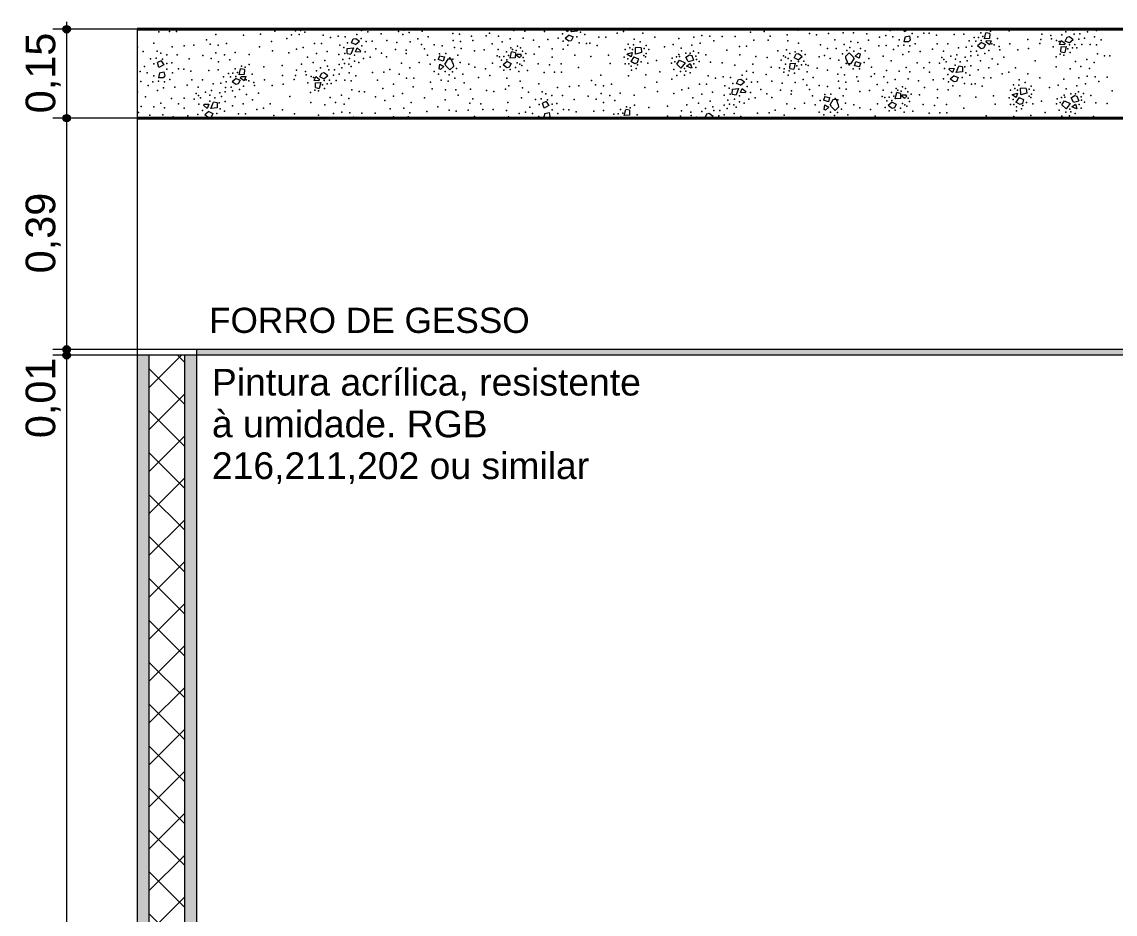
# Model space of a CAD drawing. Header units: metres. Extents: x -1.9 to 95.3, y -2.2 to 2.5.
# Drawn here: x 42.242 to 44.086, y 0.132 to 1.637 of the extents above; entities that cross this region are included whole.
import ezdxf

# ---------------------------------------------------------------- set-up
doc = ezdxf.new("R2010")
doc.units = ezdxf.units.M
doc.header["$MEASUREMENT"] = 0
for name, color, linetype in [('COTAS CORTE', 7, 'Continuous'), ('FORRO.EXEC', 7, 'Continuous'), ('LAJES.EST', 7, 'Continuous'), ('PAREDE CONSTRUIR', 7, 'Continuous')]:
    doc.layers.add(name, color=color, linetype=linetype)
for name, color, linetype, lineweight, true_color in [('COTAS CORTE_Caneta_No__25', 7, 'Continuous', 13, 0x982312), ('LAJES.EST_Caneta_No__97', 7, 'Continuous', 13, 0x6b6b6b), ('NOTAS-EXECUTIVO.ARQ_Caneta_No__12', 7, 'Continuous', 0, 0x030303)]:
    doc.layers.add(name, color=color, linetype=linetype, lineweight=lineweight, true_color=true_color)
for name, color, linetype, lineweight in [('FORRO.EXEC_Caneta_No__241', 7, 'Continuous', 13), ('LAJES.EST_Caneta_No__1', 7, 'Continuous', 40), ('LAJES.EST_Caneta_No__241', 7, 'Continuous', 13), ('NOTAS-EXECUTIVO.ARQ_Caneta_No__1', 7, 'Continuous', 40), ('PAREDE CONSTRUIR_Caneta_No__241', 7, 'Continuous', 13), ('PAREDE CONSTRUIR_Caneta_No__83', 84, 'Continuous', 0)]:
    doc.layers.add(name, color=color, linetype=linetype, lineweight=lineweight)
doc.styles.add('GENERATED_STYLE_1', font='arial.ttf')
doc.dimstyles.new('GENERATED_STYLE__2', dxfattribs={"dimtxt": 0.05, "dimasz": 0.02375, "dimexe": 0.18, "dimexo": 0.267183, "dimgap": 0, "dimtad": 1, "dimzin": 0, "dimdsep": 46, "dimtxsty": 'GENERATED_STYLE_1', "dimblk": 'ARROWHEAD_11', "dimblk1": 'ARROWHEAD_11', "dimblk2": 'ARROWHEAD_11', "dimcen": 0.09, "dimclrd": 256, "dimclre": 256, "dimclrt": 256, "dimadec": 0, "dimazin": 0, "dimtfac": 1, "dimtdec": 4, "dimtmove": 0, "dimatfit": 3, "dimfxl": 0, "dimtolj": 1, "dimtzin": 0, "dimarcsym": 0})

# ---------------------------------------------------------------- blocks, each defined once
blk = doc.blocks.new('*X144', base_point=(89.8487, -2.075))
at = {"layer": 'LAJES.EST_Caneta_No__241', "color": 7, "linetype": 'Continuous', "lineweight": 13}
for p, q in [((43.1623, 1.6207), (43.1571, 1.625)), ((43.1641, 1.625), (43.1623, 1.6207)), ((43.1684, 1.6208), (43.1701, 1.625)), ((43.179, 1.625), (43.1789, 1.6217)), ((43.7308, 1.6209), (43.7296, 1.625)), ((43.7376, 1.625), (43.7308, 1.6209)), ((42.7979, 1.6023), (42.801, 1.6087)), ((42.801, 1.6087), (42.8051, 1.6097)), ((42.8046, 1.5991), (42.8114, 1.6047)), ((42.8051, 1.6097), (42.8114, 1.6047)), ((43.1651, 1.6153), (43.1583, 1.6097)), ((43.1646, 1.6047), (43.1583, 1.6097)), ((43.1687, 1.6057), (43.1646, 1.6047)), ((43.1651, 1.6153), (43.1718, 1.6121)), ((43.1789, 1.6217), (43.1684, 1.6208)), ((43.1718, 1.6121), (43.1687, 1.6057)), ((43.7318, 1.6123), (43.7298, 1.6038)), ((43.7318, 1.6123), (43.7391, 1.6138)), ((43.7405, 1.6069), (43.7378, 1.6036)), ((43.7391, 1.6138), (43.7405, 1.6069)), ((43.8659, 1.6087), (43.8684, 1.619)), ((43.8746, 1.6093), (43.8659, 1.6087)), ((43.8749, 1.6176), (43.8684, 1.619)), ((43.8685, 1.6034), (43.8691, 1.606)), ((43.8691, 1.606), (43.8771, 1.6057)), ((43.8771, 1.6057), (43.8743, 1.5987)), ((43.8749, 1.6176), (43.8746, 1.6093)), ((43.9926, 1.5991), (43.9955, 1.6061)), ((43.9955, 1.6061), (44.0013, 1.6014)), ((44.0022, 1.6052), (44.0053, 1.6116)), ((44.0089, 1.602), (44.0022, 1.6052)), ((44.0053, 1.6116), (44.0094, 1.6126)), ((44.0089, 1.602), (44.0157, 1.6076)), ((44.0094, 1.6126), (44.0157, 1.6076)), ((42.7905, 1.5843), (42.7908, 1.5927)), ((42.7908, 1.5927), (42.8013, 1.5936)), ((42.8013, 1.5936), (42.797, 1.5829)), ((42.8046, 1.5991), (42.7979, 1.6023)), ((42.8045, 1.5867), (42.8074, 1.5937)), ((42.8125, 1.5863), (42.8045, 1.5867)), ((42.8074, 1.5937), (42.8131, 1.5889)), ((42.8131, 1.5889), (42.8125, 1.5863)), ((43.0656, 1.5764), (43.0681, 1.5867)), ((43.0746, 1.5853), (43.0681, 1.5867)), ((43.2773, 1.583), (43.277, 1.5944)), ((43.2865, 1.5939), (43.277, 1.5944)), ((43.2865, 1.5939), (43.2875, 1.5856)), ((43.7378, 1.6036), (43.7298, 1.6038)), ((43.8608, 1.6028), (43.854, 1.5972)), ((43.8604, 1.5922), (43.854, 1.5972)), ((43.8644, 1.5932), (43.8604, 1.5922)), ((43.8608, 1.6028), (43.8675, 1.5996)), ((43.8675, 1.5996), (43.8644, 1.5932)), ((43.8743, 1.5987), (43.8685, 1.6034)), ((44.0006, 1.5987), (43.9926, 1.5991)), ((43.9948, 1.5872), (43.9951, 1.5955)), ((43.9948, 1.5872), (44.0013, 1.5858)), ((43.9951, 1.5955), (44.0038, 1.5961)), ((44.0013, 1.6014), (44.0006, 1.5987)), ((44.0038, 1.5961), (44.0013, 1.5858)), ((42.4766, 1.572), (42.4705, 1.5692)), ((42.4732, 1.5603), (42.4705, 1.5692)), ((42.4766, 1.572), (42.4813, 1.5652)), ((42.7905, 1.5843), (42.797, 1.5829)), ((42.9466, 1.5802), (42.9443, 1.5739)), ((42.9527, 1.571), (42.9443, 1.5739)), ((42.9466, 1.5802), (42.9548, 1.5787)), ((42.9548, 1.5787), (42.9527, 1.571)), ((42.9603, 1.5745), (42.9557, 1.5665)), ((42.9663, 1.5748), (42.9603, 1.5745)), ((42.9693, 1.5665), (42.9663, 1.5748)), ((43.0605, 1.5705), (43.0537, 1.5649)), ((43.0605, 1.5705), (43.0672, 1.5673)), ((43.0743, 1.5769), (43.0656, 1.5764)), ((43.0746, 1.5853), (43.0743, 1.5769)), ((43.0765, 1.5806), (43.0772, 1.5832)), ((43.0806, 1.5772), (43.0765, 1.5806)), ((43.0772, 1.5832), (43.0835, 1.5829)), ((43.0806, 1.5772), (43.0833, 1.5783)), ((43.0845, 1.5814), (43.0833, 1.5783)), ((43.0845, 1.5814), (43.0835, 1.5829)), ((43.2633, 1.5824), (43.2634, 1.5837)), ((43.2698, 1.5786), (43.2633, 1.5824)), ((43.2634, 1.5837), (43.2715, 1.586)), ((43.2744, 1.5783), (43.2691, 1.5705)), ((43.2761, 1.5665), (43.2691, 1.5705)), ((43.2715, 1.586), (43.2698, 1.5786)), ((43.2744, 1.5783), (43.282, 1.5749)), ((43.28, 1.5682), (43.2761, 1.5665)), ((43.2875, 1.5856), (43.2773, 1.583)), ((43.282, 1.5749), (43.28, 1.5682)), ((43.3468, 1.5659), (43.3512, 1.573)), ((43.3512, 1.573), (43.3608, 1.5686)), ((43.3608, 1.5686), (43.3538, 1.5595)), ((43.3622, 1.5778), (43.368, 1.5818)), ((43.366, 1.5704), (43.3622, 1.5778)), ((43.366, 1.5704), (43.3751, 1.5731)), ((43.368, 1.5818), (43.3721, 1.5806)), ((43.3721, 1.5806), (43.3751, 1.5731)), ((43.5378, 1.5673), (43.5465, 1.5678)), ((43.5465, 1.5678), (43.544, 1.5575)), ((43.5449, 1.5769), (43.548, 1.5833)), ((43.5516, 1.5737), (43.5449, 1.5769)), ((43.548, 1.5833), (43.5521, 1.5843)), ((43.5516, 1.5737), (43.5584, 1.5793)), ((43.5521, 1.5843), (43.5584, 1.5793)), ((43.6317, 1.5796), (43.6376, 1.5852)), ((43.6322, 1.5755), (43.6317, 1.5796)), ((43.6322, 1.5755), (43.6352, 1.5671)), ((43.6376, 1.5852), (43.6436, 1.5789)), ((43.6412, 1.5674), (43.6458, 1.5754)), ((43.6436, 1.5789), (43.6458, 1.5754)), ((43.6467, 1.5632), (43.6488, 1.5709)), ((43.6479, 1.5798), (43.6534, 1.5849)), ((43.6545, 1.576), (43.6479, 1.5798)), ((43.6488, 1.5709), (43.6572, 1.568)), ((43.6534, 1.5849), (43.6559, 1.5838)), ((43.6559, 1.5838), (43.6545, 1.576)), ((43.6549, 1.5618), (43.6572, 1.568)), ((42.4742, 1.5517), (42.4722, 1.5432)), ((42.4813, 1.5652), (42.4732, 1.5603)), ((42.4742, 1.5517), (42.4815, 1.5532)), ((42.4815, 1.5532), (42.4829, 1.5463)), ((42.6083, 1.5481), (42.6109, 1.5584)), ((42.6173, 1.557), (42.6109, 1.5584)), ((42.6173, 1.557), (42.617, 1.5487)), ((42.7446, 1.5446), (42.7477, 1.551)), ((42.7477, 1.551), (42.7518, 1.552)), ((42.7518, 1.552), (42.7581, 1.547)), ((42.9456, 1.5581), (42.947, 1.5659)), ((42.9481, 1.5571), (42.9456, 1.5581)), ((42.947, 1.5659), (42.9536, 1.5622)), ((42.9536, 1.5622), (42.9481, 1.5571)), ((42.9579, 1.563), (42.9557, 1.5665)), ((42.964, 1.5567), (42.9579, 1.563)), ((42.9698, 1.5623), (42.964, 1.5567)), ((42.9693, 1.5665), (42.9698, 1.5623)), ((43.0601, 1.5599), (43.0537, 1.5649)), ((43.0642, 1.5609), (43.0601, 1.5599)), ((43.0672, 1.5673), (43.0642, 1.5609)), ((43.3468, 1.5659), (43.3538, 1.5595)), ((43.3634, 1.5626), (43.3694, 1.5672)), ((43.3711, 1.5593), (43.3634, 1.5626)), ((43.3694, 1.5672), (43.372, 1.5602)), ((43.372, 1.5602), (43.3711, 1.5593)), ((43.5375, 1.5589), (43.5378, 1.5673)), ((43.5375, 1.5589), (43.544, 1.5575)), ((43.6352, 1.5671), (43.6412, 1.5674)), ((43.6549, 1.5618), (43.6467, 1.5632)), ((43.8064, 1.5569), (43.807, 1.5595)), ((43.8121, 1.5521), (43.8064, 1.5569)), ((43.807, 1.5595), (43.815, 1.5591)), ((43.815, 1.5591), (43.8121, 1.5521)), ((43.8182, 1.5522), (43.8225, 1.5629)), ((43.8287, 1.5531), (43.8182, 1.5522)), ((43.829, 1.5614), (43.8225, 1.5629)), ((43.829, 1.5614), (43.8287, 1.5531)), ((42.4802, 1.543), (42.4722, 1.5432)), ((42.4829, 1.5463), (42.4802, 1.543)), ((42.6033, 1.5422), (42.5964, 1.5366)), ((42.6028, 1.5316), (42.5964, 1.5366)), ((42.6069, 1.5327), (42.6028, 1.5316)), ((42.6033, 1.5422), (42.6099, 1.539)), ((42.6099, 1.539), (42.6069, 1.5327)), ((42.617, 1.5487), (42.6083, 1.5481)), ((42.6109, 1.5428), (42.6116, 1.5455)), ((42.6167, 1.5381), (42.6109, 1.5428)), ((42.6116, 1.5455), (42.6195, 1.5451)), ((42.6195, 1.5451), (42.6167, 1.5381)), ((42.735, 1.5385), (42.7379, 1.5455)), ((42.743, 1.5382), (42.735, 1.5385)), ((42.7372, 1.5266), (42.7375, 1.5349)), ((42.7375, 1.5349), (42.7462, 1.5355)), ((42.7379, 1.5455), (42.7437, 1.5408)), ((42.7437, 1.5408), (42.743, 1.5382)), ((42.7462, 1.5355), (42.7437, 1.5252)), ((42.7513, 1.5414), (42.7446, 1.5446)), ((42.7513, 1.5414), (42.7581, 1.547)), ((43.4477, 1.5337), (43.4508, 1.5401)), ((43.4544, 1.5305), (43.4477, 1.5337)), ((43.4508, 1.5401), (43.4549, 1.5411)), ((43.4544, 1.5305), (43.4612, 1.5361)), ((43.4549, 1.5411), (43.4612, 1.5361)), ((43.8149, 1.5467), (43.8081, 1.5411)), ((43.8145, 1.5361), (43.8081, 1.5411)), ((43.8185, 1.5371), (43.8145, 1.5361)), ((43.8149, 1.5467), (43.8216, 1.5435)), ((43.8216, 1.5435), (43.8185, 1.5371)), ((42.7372, 1.5266), (42.7437, 1.5252)), ((43.4403, 1.5157), (43.4406, 1.5241)), ((43.4403, 1.5157), (43.4468, 1.5143)), ((43.4406, 1.5241), (43.4511, 1.525)), ((43.4511, 1.525), (43.4468, 1.5143)), ((43.4543, 1.5181), (43.4572, 1.5251)), ((43.4623, 1.5177), (43.4543, 1.5181)), ((43.4572, 1.5251), (43.463, 1.5203)), ((43.463, 1.5203), (43.4623, 1.5177)), ((43.7154, 1.5078), (43.718, 1.5181)), ((43.7244, 1.5167), (43.718, 1.5181)), ((43.7244, 1.5167), (43.7241, 1.5083)), ((43.7263, 1.512), (43.727, 1.5146)), ((43.727, 1.5146), (43.7333, 1.5143)), ((43.7343, 1.5128), (43.7331, 1.5097)), ((43.7343, 1.5128), (43.7333, 1.5143)), ((43.9131, 1.5138), (43.9132, 1.5151)), ((43.9196, 1.51), (43.9131, 1.5138)), ((43.9132, 1.5151), (43.9213, 1.5174)), ((43.9213, 1.5174), (43.9196, 1.51)), ((43.9271, 1.5144), (43.9268, 1.5258)), ((43.9363, 1.5253), (43.9268, 1.5258)), ((43.9373, 1.517), (43.9271, 1.5144)), ((43.9363, 1.5253), (43.9373, 1.517)), ((44.012, 1.5092), (44.0178, 1.5132)), ((44.0178, 1.5132), (44.0219, 1.512)), ((42.5488, 1.4963), (42.5494, 1.4989)), ((42.5546, 1.4915), (42.5488, 1.4963)), ((42.5494, 1.4989), (42.5574, 1.4985)), ((42.5574, 1.4985), (42.5546, 1.4915)), ((42.5607, 1.4916), (42.5649, 1.5023)), ((42.5714, 1.5009), (42.5649, 1.5023)), ((42.5714, 1.5009), (42.5711, 1.4925)), ((43.1264, 1.5034), (43.1203, 1.5006)), ((43.123, 1.4917), (43.1203, 1.5006)), ((43.1311, 1.4966), (43.123, 1.4917)), ((43.1264, 1.5034), (43.1311, 1.4966)), ((43.5964, 1.5116), (43.5941, 1.5053)), ((43.6026, 1.5024), (43.5941, 1.5053)), ((43.5954, 1.4895), (43.5968, 1.4973)), ((43.5964, 1.5116), (43.6046, 1.5101)), ((43.5968, 1.4973), (43.6034, 1.4936)), ((43.6046, 1.5101), (43.6026, 1.5024)), ((43.6101, 1.5059), (43.6055, 1.4979)), ((43.6077, 1.4944), (43.6055, 1.4979)), ((43.6138, 1.4881), (43.6077, 1.4944)), ((43.6161, 1.5063), (43.6101, 1.5059)), ((43.6191, 1.4979), (43.6161, 1.5063)), ((43.6191, 1.4979), (43.6196, 1.4937)), ((43.7104, 1.5019), (43.7036, 1.4963)), ((43.7099, 1.4913), (43.7036, 1.4963)), ((43.7104, 1.5019), (43.717, 1.4987)), ((43.717, 1.4987), (43.714, 1.4923)), ((43.7241, 1.5083), (43.7154, 1.5078)), ((43.7304, 1.5087), (43.7263, 1.512)), ((43.7304, 1.5087), (43.7331, 1.5097)), ((43.9242, 1.5098), (43.9189, 1.5019)), ((43.9259, 1.4979), (43.9189, 1.5019)), ((43.9242, 1.5098), (43.9319, 1.5063)), ((43.9298, 1.4996), (43.9259, 1.4979)), ((43.9319, 1.5063), (43.9298, 1.4996)), ((43.9966, 1.4973), (44.0011, 1.5044)), ((43.9966, 1.4973), (44.0037, 1.4909)), ((44.0011, 1.5044), (44.0106, 1.5)), ((44.0106, 1.5), (44.0037, 1.4909)), ((44.0158, 1.5018), (44.012, 1.5092)), ((44.0133, 1.494), (44.0192, 1.4986)), ((44.0158, 1.5018), (44.0249, 1.5045)), ((44.0192, 1.4986), (44.0219, 1.4916)), ((44.0219, 1.512), (44.0249, 1.5045)), ((42.5574, 1.4861), (42.5505, 1.4805)), ((42.5569, 1.4755), (42.5505, 1.4805)), ((42.561, 1.4765), (42.5569, 1.4755)), ((42.5574, 1.4861), (42.564, 1.4829)), ((42.5711, 1.4925), (42.5607, 1.4916)), ((42.564, 1.4829), (42.561, 1.4765)), ((43.1241, 1.4831), (43.1221, 1.475)), ((43.1241, 1.4831), (43.1313, 1.4846)), ((43.1327, 1.4777), (43.1305, 1.475)), ((43.1313, 1.4846), (43.1327, 1.4777)), ((43.2581, 1.4795), (43.2607, 1.4898)), ((43.2668, 1.4801), (43.2581, 1.4795)), ((43.2672, 1.4884), (43.2607, 1.4898)), ((43.2609, 1.475), (43.2614, 1.4769)), ((43.2614, 1.4769), (43.2693, 1.4765)), ((43.2672, 1.4884), (43.2668, 1.4801)), ((43.2693, 1.4765), (43.2687, 1.475)), ((43.3869, 1.475), (43.3877, 1.477)), ((43.3877, 1.477), (43.3901, 1.475)), ((43.3944, 1.476), (43.3975, 1.4824)), ((43.3965, 1.475), (43.3944, 1.476)), ((43.3975, 1.4824), (43.4016, 1.4834)), ((43.4016, 1.4834), (43.4079, 1.4784)), ((43.4038, 1.475), (43.4079, 1.4784)), ((43.5979, 1.4885), (43.5954, 1.4895)), ((43.6034, 1.4936), (43.5979, 1.4885)), ((43.6196, 1.4937), (43.6138, 1.4881)), ((43.714, 1.4923), (43.7099, 1.4913)), ((44.0209, 1.4907), (44.0133, 1.494)), ((44.0219, 1.4916), (44.0209, 1.4907))]:
    blk.add_line(p, q, dxfattribs=at)
for p in [(42.4453, 1.624), (42.6205, 1.6246), (42.8148, 1.6232), (42.8866, 1.6234), (42.9511, 1.6245), (43.0508, 1.624), (43.0721, 1.6232), (43.5517, 1.6234), (43.87, 1.6233), (43.9387, 1.6245), (44.0151, 1.6233), (42.473, 1.6207), (42.4908, 1.6211), (42.5027, 1.6211), (42.5532, 1.6071), (42.5691, 1.616), (42.6156, 1.6149), (42.6445, 1.6168), (42.6685, 1.622), (42.6886, 1.6092), (42.6969, 1.6156), (42.7035, 1.6226), (42.7098, 1.6162), (42.712, 1.6228), (42.7195, 1.6199), (42.75, 1.6152), (42.7623, 1.6112), (42.7754, 1.6132), (42.7875, 1.6125), (42.807, 1.6162), (42.8145, 1.6093), (42.8257, 1.6207), (42.8329, 1.6047), (42.8478, 1.6172), (42.8574, 1.6061), (42.8774, 1.6214), (42.8845, 1.6161), (42.8954, 1.6193), (42.91, 1.6089), (42.917, 1.6217), (42.9272, 1.6121), (42.9687, 1.6181), (42.9697, 1.6061), (42.9801, 1.6165), (43.0006, 1.6135), (43.0027, 1.6062), (43.025, 1.6139), (43.0307, 1.6187), (43.0462, 1.6136), (43.0654, 1.6091), (43.0876, 1.61), (43.0903, 1.6217), (43.1049, 1.6067), (43.1234, 1.621), (43.1294, 1.608), (43.1468, 1.6102), (43.1542, 1.6171), (43.1552, 1.6051), (43.1784, 1.6124), (43.1844, 1.6202), (43.1914, 1.616), (43.215, 1.6116), (43.2268, 1.6116), (43.2459, 1.6187), (43.257, 1.6211), (43.2747, 1.6086), (43.2893, 1.6183), (43.3096, 1.6115), (43.3502, 1.6094), (43.3754, 1.6119), (43.3892, 1.6146), (43.4027, 1.6131), (43.4092, 1.6057), (43.4232, 1.6129), (43.4455, 1.6129), (43.4711, 1.6202), (43.4768, 1.6066), (43.4943, 1.621), (43.5012, 1.6066), (43.5042, 1.6133), (43.5329, 1.6157), (43.5342, 1.6055), (43.5704, 1.6176), (43.5825, 1.6158), (43.6028, 1.618), (43.6132, 1.6073), (43.6274, 1.6188), (43.6448, 1.6189), (43.6672, 1.6171), (43.6704, 1.6064), (43.6886, 1.6119), (43.6993, 1.6143), (43.7066, 1.6228), (43.711, 1.612), (43.7221, 1.6072), (43.7441, 1.6181), (43.7535, 1.612), (43.7636, 1.6187), (43.7726, 1.6184), (43.7847, 1.6151), (43.8147, 1.6162), (43.8308, 1.617), (43.8399, 1.6055), (43.8482, 1.611), (43.8515, 1.6051), (43.8555, 1.6113), (43.8595, 1.619), (43.8603, 1.6058), (43.8632, 1.6129), (43.876, 1.6217), (43.8879, 1.6096), (43.9075, 1.6222), (43.9389, 1.6075), (43.961, 1.6079), (43.9626, 1.6168), (43.9779, 1.6143), (43.9789, 1.6088), (43.9876, 1.6061), (43.9965, 1.6154), (44.003, 1.6207), (44.0173, 1.617), (44.0253, 1.6081), (44.0269, 1.6172), (44.0347, 1.61), (44.0394, 1.6208), (44.0516, 1.6122), (44.0548, 1.623), (44.0627, 1.6073), (42.4369, 1.595), (42.4467, 1.5873), (42.4643, 1.6016), (42.4699, 1.5881), (42.4956, 1.5954), (42.5157, 1.5973), (42.5318, 1.5983), (42.5597, 1.5997), (42.5731, 1.5982), (42.5869, 1.6009), (42.6428, 1.5952), (42.663, 1.6046), (42.6647, 1.5887), (42.7053, 1.5917), (42.7164, 1.5941), (42.7355, 1.6012), (42.7473, 1.6012), (42.7572, 1.5877), (42.7783, 1.5983), (42.7853, 1.5941), (42.7913, 1.6019), (42.8155, 1.5973), (42.8213, 1.5868), (42.8229, 1.6042), (42.839, 1.5918), (42.872, 1.5911), (42.8747, 1.6028), (42.8903, 1.5896), (42.8969, 1.6037), (42.9161, 1.5992), (42.921, 1.5918), (42.9373, 1.5989), (42.9511, 1.597), (42.9716, 1.5941), (42.982, 1.6044), (42.983, 1.5924), (43.0055, 1.5888), (43.0218, 1.5905), (43.0351, 1.6007), (43.0453, 1.5911), (43.0523, 1.6039), (43.0592, 1.5867), (43.0669, 1.5935), (43.0697, 1.591), (43.0757, 1.5894), (43.0778, 1.5967), (43.0829, 1.5938), (43.0865, 1.588), (43.1146, 1.5956), (43.1366, 1.5921), (43.1549, 1.5912), (43.1627, 1.5981), (43.1822, 1.6019), (43.1943, 1.6011), (43.2001, 1.6016), (43.2123, 1.5976), (43.2598, 1.5911), (43.265, 1.6001), (43.2675, 1.5936), (43.272, 1.5909), (43.274, 1.599), (43.2848, 1.6036), (43.2916, 1.5924), (43.295, 1.5979), (43.2994, 1.5907), (43.3259, 1.5953), (43.3404, 1.5991), (43.3541, 1.5931), (43.3721, 1.5984), (43.3749, 1.5878), (43.3862, 1.6014), (43.4313, 1.5897), (43.4526, 1.5962), (43.4645, 1.5963), (43.517, 1.5888), (43.5317, 1.5905), (43.5467, 1.587), (43.5521, 1.6016), (43.5569, 1.5884), (43.5895, 1.5986), (43.6013, 1.5925), (43.6158, 1.5928), (43.6291, 1.5993), (43.6334, 1.589), (43.6387, 1.594), (43.6402, 1.6045), (43.6454, 1.5883), (43.6523, 1.6026), (43.6566, 1.5927), (43.6643, 1.5885), (43.6879, 1.5973), (43.7, 1.5974), (43.7126, 1.5907), (43.7202, 1.5972), (43.73, 1.5982), (43.7382, 1.5869), (43.7402, 1.5972), (43.749, 1.6007), (43.7575, 1.5877), (43.7784, 1.5915), (43.7863, 1.6002), (43.7969, 1.588), (43.8043, 1.6006), (43.822, 1.5938), (43.8351, 1.5947), (43.8428, 1.5875), (43.8444, 1.5967), (43.8525, 1.5878), (43.8732, 1.5893), (43.878, 1.6006), (43.8821, 1.5987), (43.8909, 1.596), (43.8918, 1.5905), (43.9088, 1.6002), (43.9219, 1.5906), (43.9403, 1.5928), (43.959, 1.601), (43.9818, 1.5952), (43.9917, 1.6042), (44.0065, 1.5919), (44.0094, 1.599), (44.0143, 1.5935), (44.0182, 1.5996), (44.0215, 1.5938), (44.0299, 1.5993), (44.0441, 1.5996), (44.0548, 1.5985), (42.4588, 1.5752), (42.4682, 1.5764), (42.4761, 1.5849), (42.4791, 1.5744), (42.4862, 1.5818), (42.4947, 1.5682), (42.5039, 1.5821), (42.5239, 1.575), (42.5472, 1.5805), (42.5611, 1.5755), (42.5692, 1.5852), (42.5736, 1.5699), (42.5838, 1.5821), (42.5927, 1.5735), (42.6016, 1.5859), (42.6252, 1.5823), (42.692, 1.5851), (42.7238, 1.5778), (42.7335, 1.5689), (42.7391, 1.5842), (42.7531, 1.5725), (42.7768, 1.5823), (42.7831, 1.5738), (42.787, 1.584), (42.7945, 1.5758), (42.8028, 1.5711), (42.803, 1.5813), (42.8104, 1.5689), (42.8184, 1.5756), (42.8293, 1.5779), (42.8487, 1.5845), (42.8572, 1.5788), (42.8826, 1.5678), (42.8902, 1.5843), (42.9122, 1.5692), (42.9261, 1.5811), (42.9387, 1.5733), (42.9467, 1.5836), (42.957, 1.584), (42.9639, 1.5769), (42.9689, 1.5744), (42.9776, 1.5811), (42.9815, 1.569), (43.0356, 1.5679), (43.0435, 1.5801), (43.0479, 1.5786), (43.0512, 1.5728), (43.0552, 1.5789), (43.06, 1.5735), (43.0629, 1.5806), (43.0777, 1.5683), (43.0876, 1.5773), (43.0894, 1.5715), (43.0923, 1.584), (43.1064, 1.5831), (43.1368, 1.5778), (43.1746, 1.5814), (43.2015, 1.5789), (43.2313, 1.5812), (43.2578, 1.5779), (43.2643, 1.5752), (43.2866, 1.5699), (43.2912, 1.5805), (43.2942, 1.5786), (43.2953, 1.5844), (43.2979, 1.5681), (43.3124, 1.5721), (43.3377, 1.5681), (43.3388, 1.5765), (43.3437, 1.5702), (43.346, 1.5788), (43.3504, 1.5826), (43.3516, 1.5792), (43.3618, 1.5846), (43.3695, 1.5846), (43.3791, 1.5794), (43.3799, 1.5739), (43.3832, 1.5851), (43.3847, 1.5704), (43.3957, 1.5817), (43.4037, 1.5698), (43.4232, 1.5682), (43.4532, 1.5821), (43.4802, 1.579), (43.4994, 1.5773), (43.5227, 1.5727), (43.527, 1.5804), (43.5303, 1.5779), (43.5344, 1.5759), (43.5376, 1.5839), (43.5399, 1.572), (43.5521, 1.5707), (43.5609, 1.5714), (43.5635, 1.5825), (43.5872, 1.5786), (43.5957, 1.5808), (43.6057, 1.5756), (43.6201, 1.573), (43.6264, 1.5833), (43.6628, 1.5687), (43.671, 1.5757), (43.6947, 1.5798), (43.7083, 1.5718), (43.728, 1.5823), (43.7521, 1.5686), (43.7731, 1.5692), (43.7902, 1.5678), (43.7937, 1.5773), (43.7975, 1.5738), (43.8011, 1.5702), (43.809, 1.5795), (43.8167, 1.5747), (43.8194, 1.5821), (43.8251, 1.57), (43.8334, 1.5782), (43.8364, 1.572), (43.8426, 1.58), (43.8547, 1.5815), (43.8591, 1.5717), (43.8667, 1.5841), (43.8787, 1.5753), (43.8983, 1.5779), (43.9515, 1.572), (43.9866, 1.5787), (43.9937, 1.5831), (43.9998, 1.5815), (44.0102, 1.5858), (44.0194, 1.5707), (44.0385, 1.5743), (44.051, 1.5687), (44.0564, 1.5836), (44.0684, 1.5803), (44.0774, 1.58), (42.4417, 1.5537), (42.449, 1.5622), (42.4534, 1.5514), (42.4647, 1.5669), (42.4865, 1.5575), (42.4866, 1.5673), (42.4959, 1.5514), (42.506, 1.5581), (42.5151, 1.5578), (42.5271, 1.5545), (42.5571, 1.5556), (42.5732, 1.5564), (42.5906, 1.5504), (42.5979, 1.5507), (42.6019, 1.5584), (42.6056, 1.5523), (42.6124, 1.5627), (42.6184, 1.5611), (42.6256, 1.5655), (42.6499, 1.5616), (42.6811, 1.564), (42.705, 1.5562), (42.7138, 1.5663), (42.7204, 1.5537), (42.739, 1.5549), (42.7454, 1.5601), (42.7575, 1.5627), (42.7597, 1.5564), (42.7694, 1.5567), (42.7769, 1.5658), (42.7771, 1.5495), (42.7819, 1.5602), (42.7861, 1.5675), (42.7934, 1.5659), (42.794, 1.5516), (42.7972, 1.5624), (42.8333, 1.552), (42.8527, 1.5527), (42.8628, 1.5573), (42.8962, 1.5599), (42.9305, 1.5662), (42.9372, 1.5535), (42.9561, 1.5537), (42.9681, 1.553), (42.9751, 1.5587), (42.9958, 1.5663), (43.0058, 1.5612), (43.0239, 1.5585), (43.0487, 1.5617), (43.0552, 1.5558), (43.0655, 1.5572), (43.0746, 1.5603), (43.0805, 1.5537), (43.0818, 1.5663), (43.0852, 1.5638), (43.0951, 1.5554), (43.1127, 1.5669), (43.1228, 1.5521), (43.132, 1.5652), (43.1406, 1.5525), (43.1519, 1.5667), (43.1525, 1.5525), (43.1812, 1.5606), (43.2343, 1.5673), (43.2599, 1.5665), (43.2658, 1.5668), (43.2699, 1.563), (43.2703, 1.556), (43.2785, 1.5591), (43.2807, 1.565), (43.3183, 1.5534), (43.342, 1.5573), (43.3533, 1.554), (43.3599, 1.5591), (43.3618, 1.5542), (43.3693, 1.5513), (43.3758, 1.5665), (43.3791, 1.5603), (43.4449, 1.5644), (43.4646, 1.5546), (43.4753, 1.5664), (43.4755, 1.5521), (43.5058, 1.5611), (43.5199, 1.5602), (43.5272, 1.5528), (43.5278, 1.5585), (43.5301, 1.5663), (43.5365, 1.5548), (43.5452, 1.5507), (43.5492, 1.5636), (43.5529, 1.5575), (43.557, 1.5653), (43.5642, 1.5656), (43.5668, 1.5532), (43.5686, 1.5641), (43.5838, 1.5596), (43.6009, 1.5559), (43.6186, 1.5495), (43.6239, 1.5608), (43.6326, 1.5675), (43.6376, 1.565), (43.6445, 1.558), (43.6548, 1.5583), (43.6754, 1.5609), (43.6805, 1.5501), (43.7007, 1.5554), (43.7219, 1.5546), (43.7337, 1.5608), (43.7401, 1.5531), (43.7635, 1.5597), (43.7732, 1.5524), (43.7982, 1.559), (43.8165, 1.5645), (43.8325, 1.5618), (43.8342, 1.5516), (43.8427, 1.5634), (43.855, 1.5565), (43.873, 1.56), (43.8883, 1.5664), (43.8957, 1.5501), (43.9069, 1.5525), (43.9182, 1.5598), (43.9391, 1.5497), (43.9869, 1.5619), (44.0106, 1.5583), (44.0284, 1.5621), (44.043, 1.559), (42.4424, 1.5368), (42.4627, 1.5366), (42.4645, 1.5466), (42.4724, 1.5376), (42.4826, 1.5366), (42.4914, 1.5401), (42.5287, 1.5396), (42.5467, 1.54), (42.5644, 1.5332), (42.5775, 1.5342), (42.5823, 1.5449), (42.5868, 1.5361), (42.5939, 1.5446), (42.6027, 1.5452), (42.6204, 1.54), (42.6245, 1.5381), (42.6303, 1.549), (42.6333, 1.5354), (42.6512, 1.5396), (42.6813, 1.5469), (42.6827, 1.5322), (42.7014, 1.5404), (42.7035, 1.5473), (42.7213, 1.5482), (42.7243, 1.5346), (42.73, 1.5455), (42.7341, 1.5436), (42.7489, 1.5313), (42.7519, 1.5384), (42.7567, 1.5329), (42.7606, 1.5391), (42.7639, 1.5333), (42.7678, 1.5475), (42.7723, 1.5387), (42.7866, 1.539), (42.7972, 1.5379), (42.8051, 1.5467), (42.8419, 1.539), (42.8688, 1.5325), (42.8782, 1.549), (42.8909, 1.5423), (42.903, 1.5423), (42.9311, 1.5356), (42.9449, 1.5492), (42.9492, 1.5394), (42.9613, 1.5375), (42.9628, 1.5479), (42.9724, 1.5427), (42.9857, 1.5491), (42.9883, 1.5347), (43.0121, 1.5434), (43.0315, 1.5473), (43.06, 1.5426), (43.0827, 1.5376), (43.1141, 1.5331), (43.203, 1.5385), (43.2095, 1.5311), (43.2189, 1.5474), (43.2367, 1.5323), (43.2655, 1.5463), (43.2943, 1.5482), (43.3129, 1.536), (43.3384, 1.5406), (43.3467, 1.547), (43.3596, 1.5476), (43.3853, 1.5326), (43.3971, 1.5326), (43.3999, 1.5466), (43.4121, 1.5426), (43.4252, 1.5446), (43.4373, 1.5439), (43.4411, 1.5333), (43.4568, 1.5476), (43.4643, 1.5407), (43.4727, 1.5356), (43.4827, 1.5362), (43.4976, 1.5486), (43.5073, 1.5375), (43.5245, 1.5342), (43.5344, 1.5475), (43.5467, 1.5351), (43.5598, 1.5403), (43.577, 1.5435), (43.6195, 1.5375), (43.6299, 1.5479), (43.6319, 1.5358), (43.6504, 1.5449), (43.6525, 1.5376), (43.6748, 1.5453), (43.6849, 1.5321), (43.696, 1.545), (43.7021, 1.5353), (43.7152, 1.5405), (43.7374, 1.5414), (43.7547, 1.5381), (43.7792, 1.5395), (43.7966, 1.5416), (43.804, 1.5485), (43.805, 1.5365), (43.8282, 1.5438), (43.832, 1.5333), (43.8412, 1.5474), (43.8441, 1.5325), (43.8499, 1.533), (43.8648, 1.543), (43.8766, 1.543), (43.9148, 1.5315), (43.9245, 1.54), (43.9346, 1.535), (43.9594, 1.5429), (44, 1.5408), (44.0252, 1.5433), (44.0361, 1.5328), (44.039, 1.546), (44.0525, 1.5446), (44.059, 1.5371), (44.073, 1.5443), (42.4371, 1.5192), (42.4551, 1.5301), (42.4705, 1.5217), (42.4806, 1.5264), (42.5, 1.5271), (42.5208, 1.5309), (42.5361, 1.5167), (42.5393, 1.5275), (42.5399, 1.5132), (42.5514, 1.5189), (42.5592, 1.5141), (42.5618, 1.5215), (42.5759, 1.5177), (42.5851, 1.5194), (42.5852, 1.527), (42.5949, 1.5272), (42.5971, 1.521), (42.6091, 1.5235), (42.6156, 1.5288), (42.6211, 1.5147), (42.6342, 1.5299), (42.6408, 1.5173), (42.6643, 1.53), (42.729, 1.5181), (42.7362, 1.5225), (42.7422, 1.5209), (42.7526, 1.5252), (42.7809, 1.5137), (42.7988, 1.523), (42.8108, 1.5198), (42.8199, 1.5194), (42.8511, 1.525), (42.8843, 1.5169), (42.9022, 1.5278), (42.9343, 1.5248), (42.9567, 1.5231), (42.9741, 1.5231), (42.9778, 1.5138), (42.9987, 1.5239), (43.026, 1.5216), (43.0381, 1.5198), (43.058, 1.524), (43.0636, 1.5296), (43.0867, 1.5264), (43.0965, 1.5187), (43.1197, 1.5195), (43.1259, 1.5163), (43.136, 1.5132), (43.1454, 1.5268), (43.1537, 1.5135), (43.1655, 1.5287), (43.1816, 1.5297), (43.219, 1.5166), (43.2229, 1.5296), (43.2336, 1.5135), (43.2514, 1.5173), (43.275, 1.5137), (43.2926, 1.5266), (43.3145, 1.5201), (43.3418, 1.5165), (43.3551, 1.5231), (43.3663, 1.5255), (43.3889, 1.5156), (43.407, 1.5191), (43.4267, 1.5137), (43.4281, 1.5298), (43.4351, 1.5256), (43.4368, 1.5154), (43.4528, 1.5127), (43.4653, 1.5287), (43.4712, 1.5182), (43.4888, 1.5232), (43.4985, 1.5159), (43.5218, 1.5225), (43.54, 1.5157), (43.5401, 1.521), (43.566, 1.5306), (43.5708, 1.5232), (43.5759, 1.5125), (43.5871, 1.5303), (43.5965, 1.515), (43.6009, 1.5284), (43.6068, 1.5154), (43.6215, 1.5255), (43.6275, 1.5125), (43.6328, 1.5238), (43.6553, 1.5202), (43.6717, 1.5219), (43.6951, 1.5225), (43.709, 1.5181), (43.7167, 1.5249), (43.7195, 1.5224), (43.7255, 1.5208), (43.7276, 1.5281), (43.7327, 1.5252), (43.7363, 1.5194), (43.7421, 1.5154), (43.7562, 1.5145), (43.7644, 1.527), (43.7865, 1.5235), (43.8047, 1.5226), (43.8125, 1.5296), (43.8245, 1.5128), (43.8621, 1.529), (43.8811, 1.5126), (43.9097, 1.5225), (43.9173, 1.525), (43.9218, 1.5223), (43.9238, 1.5305), (43.9414, 1.5238), (43.9448, 1.5293), (43.9451, 1.5158), (43.9492, 1.5221), (43.9757, 1.5267), (43.9902, 1.5305), (44.0003, 1.514), (44.0039, 1.5245), (44.0116, 1.516), (44.0193, 1.516), (44.0219, 1.5298), (44.0247, 1.5192), (44.033, 1.5165), (44.0455, 1.5131), (44.0811, 1.5211), (42.4431, 1.4948), (42.4507, 1.5112), (42.4643, 1.4941), (42.4761, 1.5003), (42.4945, 1.508), (42.5059, 1.4991), (42.5155, 1.5086), (42.5326, 1.5072), (42.5406, 1.4984), (42.5435, 1.5096), (42.5589, 1.5039), (42.5675, 1.5094), (42.5749, 1.5012), (42.5788, 1.5114), (42.5851, 1.5029), (42.5974, 1.4959), (42.6015, 1.5111), (42.6154, 1.4994), (42.6308, 1.5058), (42.6606, 1.4992), (42.6939, 1.5115), (42.7294, 1.5013), (42.753, 1.4978), (42.7618, 1.5101), (42.7708, 1.5015), (42.7854, 1.4985), (42.7934, 1.5081), (42.8385, 1.5109), (42.8542, 1.5047), (42.8686, 1.5122), (42.8985, 1.5013), (42.9213, 1.5092), (42.9439, 1.4942), (42.9559, 1.5059), (42.9978, 1.5004), (43.0029, 1.5078), (43.016, 1.499), (43.0618, 1.5013), (43.0846, 1.5092), (43.1086, 1.5066), (43.1145, 1.4983), (43.1181, 1.5078), (43.1289, 1.5058), (43.1364, 1.4987), (43.1445, 1.4996), (43.1737, 1.5064), (43.197, 1.5119), (43.2109, 1.5069), (43.2234, 1.5013), (43.2425, 1.5049), (43.2622, 1.4941), (43.2754, 1.4969), (43.3309, 1.4954), (43.3636, 1.4977), (43.3736, 1.5092), (43.3833, 1.5004), (43.4029, 1.5039), (43.4073, 1.4941), (43.4267, 1.4972), (43.4329, 1.5052), (43.4359, 1.4989), (43.4432, 1.4973), (43.4443, 1.5072), (43.4526, 1.5025), (43.4602, 1.5003), (43.4682, 1.507), (43.4791, 1.5093), (43.507, 1.5102), (43.5324, 1.4992), (43.562, 1.5006), (43.5803, 1.4976), (43.5885, 1.5047), (43.6137, 1.5083), (43.6187, 1.5058), (43.6313, 1.5004), (43.6456, 1.4977), (43.6854, 1.4993), (43.6934, 1.5115), (43.6977, 1.51), (43.701, 1.5042), (43.705, 1.5103), (43.7098, 1.5049), (43.7127, 1.512), (43.7275, 1.4997), (43.7316, 1.4977), (43.735, 1.4952), (43.7374, 1.5087), (43.7392, 1.5029), (43.7625, 1.4983), (43.7818, 1.4966), (43.7866, 1.5092), (43.8017, 1.4981), (43.8513, 1.5103), (43.8841, 1.4987), (43.9077, 1.5093), (43.9097, 1.4979), (43.9142, 1.5066), (43.9156, 1.4982), (43.9197, 1.4944), (43.9305, 1.4964), (43.9365, 1.5013), (43.941, 1.5119), (43.944, 1.51), (43.9477, 1.4995), (43.9622, 1.5035), (43.9875, 1.4995), (43.9886, 1.5079), (43.9935, 1.5016), (43.9958, 1.5102), (44.0014, 1.5106), (44.0256, 1.4979), (44.029, 1.5108), (44.0297, 1.5053), (44.0345, 1.5018), (44.0535, 1.5012), (44.073, 1.4996), (42.4384, 1.4844), (42.4576, 1.4799), (42.4798, 1.4808), (42.4826, 1.4925), (42.4971, 1.4775), (42.5156, 1.4919), (42.5217, 1.4789), (42.539, 1.481), (42.5465, 1.4879), (42.5474, 1.4759), (42.5706, 1.4832), (42.5766, 1.491), (42.5836, 1.4868), (42.6073, 1.4824), (42.6191, 1.4824), (42.6381, 1.4895), (42.6493, 1.4919), (42.6669, 1.4794), (42.6815, 1.4891), (42.7018, 1.4823), (42.7424, 1.4802), (42.7676, 1.4827), (42.7815, 1.4854), (42.7949, 1.484), (42.8014, 1.4765), (42.8154, 1.4837), (42.8377, 1.4837), (42.8633, 1.491), (42.869, 1.4774), (42.8865, 1.4918), (42.8934, 1.4774), (42.8964, 1.4841), (42.9251, 1.4865), (42.9264, 1.4763), (42.9626, 1.4885), (42.9748, 1.4866), (42.995, 1.4888), (43.0054, 1.4781), (43.0196, 1.4896), (43.037, 1.4897), (43.0594, 1.4879), (43.0627, 1.4772), (43.0809, 1.4827), (43.0915, 1.4851), (43.0988, 1.4936), (43.1032, 1.4828), (43.1143, 1.478), (43.1363, 1.4889), (43.1458, 1.4828), (43.1559, 1.4895), (43.1649, 1.4892), (43.1769, 1.4859), (43.2069, 1.487), (43.223, 1.4878), (43.2321, 1.4763), (43.2405, 1.4818), (43.2437, 1.476), (43.2477, 1.4821), (43.2517, 1.4898), (43.2525, 1.4766), (43.2555, 1.4837), (43.2682, 1.4925), (43.2801, 1.4805), (43.2997, 1.493), (43.3311, 1.4783), (43.3533, 1.4787), (43.3548, 1.4876), (43.3702, 1.4851), (43.3711, 1.4796), (43.3799, 1.4769), (43.3888, 1.4863), (43.3952, 1.4915), (43.4095, 1.4878), (43.4176, 1.4789), (43.4192, 1.4881), (43.4269, 1.4809), (43.4317, 1.4916), (43.4438, 1.483), (43.447, 1.4938), (43.4549, 1.4781), (43.4831, 1.4834), (43.5025, 1.4841), (43.5126, 1.4887), (43.528, 1.4804), (43.546, 1.4913), (43.5871, 1.4849), (43.5947, 1.4806), (43.6059, 1.4851), (43.6126, 1.4793), (43.6179, 1.4844), (43.6249, 1.4901), (43.6355, 1.4806), (43.6557, 1.4926), (43.6738, 1.4899), (43.6813, 1.4787), (43.6985, 1.4931), (43.705, 1.4872), (43.7153, 1.4886), (43.7244, 1.4917), (43.7303, 1.4851), (43.7449, 1.4868), (43.7727, 1.4836), (43.7904, 1.4839), (43.8023, 1.4839), (43.8311, 1.492), (43.8687, 1.4788), (43.9153, 1.4777), (43.9201, 1.4874), (43.9283, 1.4906), (43.9441, 1.4796), (43.9681, 1.4848), (43.9918, 1.4887), (43.9965, 1.4784), (44.0031, 1.4854), (44.0094, 1.479), (44.0097, 1.4905), (44.0116, 1.4856), (44.0191, 1.4827), (44.029, 1.4917), (44.0497, 1.478), (44.075, 1.476), (43.0324, 1.4753)]:
    blk.add_point(p, dxfattribs=at)
blk = doc.blocks.new('*D147', base_point=(89.8487, -2.075))
at = {"layer": 'COTAS CORTE_Caneta_No__25', "linetype": 'Continuous', "lineweight": 13, "true_color": 0x982312}
for points in [[(42.3112, 1.075), (42.3117, 1.0726), (42.3131, 1.0706), (42.3151, 1.0692), (42.3175, 1.0687), (42.3199, 1.0692), (42.3219, 1.0706), (42.3233, 1.0726), (42.3237, 1.075), (42.3233, 1.0774), (42.3219, 1.0794), (42.3199, 1.0808), (42.3175, 1.0812), (42.3151, 1.0808), (42.3131, 1.0794), (42.3117, 1.0774)], [(42.3112, -2.075), (42.3117, -2.0774), (42.3131, -2.0794), (42.3151, -2.0808), (42.3175, -2.0813), (42.3199, -2.0808), (42.3219, -2.0794), (42.3233, -2.0774), (42.3237, -2.075), (42.3233, -2.0726), (42.3219, -2.0706), (42.3199, -2.0692), (42.3175, -2.0688), (42.3151, -2.0692), (42.3131, -2.0706), (42.3117, -2.0726)]]:
    blk.add_hatch(color=24, dxfattribs=at).paths.add_polyline_path(points)
at = {"layer": 'COTAS CORTE_Caneta_No__25', "color": 24, "linetype": 'Continuous', "lineweight": 13, "true_color": 0x982312}
for p, q in [((42.3112, 1.075), (42.294, 1.075)), ((42.5847, 1.075), (42.3237, 1.075)), ((42.3175, -2.0688), (42.3175, 1.0687)), ((42.3112, -2.075), (42.294, -2.075)), ((42.3175, -2.0875), (42.3175, -2.0813)), ((42.5847, -2.075), (42.3237, -2.075))]:
    blk.add_line(p, q, dxfattribs=at)
for centre in [(42.3175, 1.075), (42.3175, -2.075)]:
    blk.add_circle(centre, 0.00625, dxfattribs=at)
at = {"layer": 'COTAS CORTE_Caneta_No__25', "color": 24, "lineweight": 13, "true_color": 0x982312, "char_height": 0.05, "attachment_point": 7, "rotation": 90, "style": 'GENERATED_STYLE_1'}
for s, insert in [('\\A1;{\\pql;\\fArial|b0|i0|c0|p0;\\W1.000000;0,01}', (42.3075, 0.9353)), ('\\A1;{\\pql;\\fArial|b0|i0|c0|p0;\\W1.000000;3,15}', (42.3075, -0.6335))]:
    blk.add_mtext(s, dxfattribs=dict(at, insert=insert))
blk = doc.blocks.new('ARROWHEAD_11')
at = {"color": 0, "linetype": 'Continuous', "lineweight": 0}
blk.add_line((0, 0), (-1, 0), dxfattribs=at)
at = {"color": 0, "linetype": 'Continuous', "lineweight": 0, "const_width": 0.25, "flags": 128}
blk.add_lwpolyline([(-0.125, 0, 1), (0.125, 0, 1)], format="xyb", close=True, dxfattribs=at)
blk = doc.blocks.new('*D148', base_point=(89.8487, -2.075))
at = {"layer": 'COTAS CORTE_Caneta_No__25', "linetype": 'Continuous', "lineweight": 13, "true_color": 0x982312}
for points in [[(42.3112, 1.085), (42.3117, 1.0826), (42.3131, 1.0806), (42.3151, 1.0792), (42.3175, 1.0788), (42.3199, 1.0792), (42.3219, 1.0806), (42.3233, 1.0826), (42.3237, 1.085), (42.3233, 1.0874), (42.3219, 1.0894), (42.3199, 1.0908), (42.3175, 1.0913), (42.3151, 1.0908), (42.3131, 1.0894), (42.3117, 1.0874)], [(42.3112, 1.075), (42.3117, 1.0726), (42.3131, 1.0706), (42.3151, 1.0692), (42.3175, 1.0687), (42.3199, 1.0692), (42.3219, 1.0706), (42.3233, 1.0726), (42.3237, 1.075), (42.3233, 1.0774), (42.3219, 1.0794), (42.3199, 1.0808), (42.3175, 1.0812), (42.3151, 1.0808), (42.3131, 1.0794), (42.3117, 1.0774)]]:
    blk.add_hatch(color=24, dxfattribs=at).paths.add_polyline_path(points)
at = {"layer": 'COTAS CORTE_Caneta_No__25', "color": 24, "linetype": 'Continuous', "lineweight": 13, "true_color": 0x982312}
for p, q in [((42.3112, 1.085), (42.294, 1.085)), ((42.3112, 1.075), (42.294, 1.075)), ((42.3175, 1.075), (42.3175, 1.0788)), ((42.5847, 1.085), (42.3237, 1.085)), ((42.5847, 1.075), (42.3237, 1.075))]:
    blk.add_line(p, q, dxfattribs=at)
for centre in [(42.3175, 1.085), (42.3175, 1.075)]:
    blk.add_circle(centre, 0.00625, dxfattribs=at)
blk = doc.blocks.new('*D149', base_point=(89.8487, -2.075))
at = {"layer": 'COTAS CORTE_Caneta_No__25', "linetype": 'Continuous', "lineweight": 13, "true_color": 0x982312}
for points in [[(42.3112, 1.475), (42.3117, 1.4726), (42.3131, 1.4706), (42.3151, 1.4692), (42.3175, 1.4687), (42.3199, 1.4692), (42.3219, 1.4706), (42.3233, 1.4726), (42.3237, 1.475), (42.3233, 1.4774), (42.3219, 1.4794), (42.3199, 1.4808), (42.3175, 1.4812), (42.3151, 1.4808), (42.3131, 1.4794), (42.3117, 1.4774)], [(42.3112, 1.085), (42.3117, 1.0826), (42.3131, 1.0806), (42.3151, 1.0792), (42.3175, 1.0788), (42.3199, 1.0792), (42.3219, 1.0806), (42.3233, 1.0826), (42.3237, 1.085), (42.3233, 1.0874), (42.3219, 1.0894), (42.3199, 1.0908), (42.3175, 1.0913), (42.3151, 1.0908), (42.3131, 1.0894), (42.3117, 1.0874)]]:
    blk.add_hatch(color=24, dxfattribs=at).paths.add_polyline_path(points)
at = {"layer": 'COTAS CORTE_Caneta_No__25', "color": 24, "linetype": 'Continuous', "lineweight": 13, "true_color": 0x982312}
for p, q in [((42.3112, 1.475), (42.294, 1.475)), ((42.3175, 1.0913), (42.3175, 1.4687)), ((42.5847, 1.475), (42.3237, 1.475)), ((42.3112, 1.085), (42.294, 1.085)), ((42.5847, 1.085), (42.3237, 1.085))]:
    blk.add_line(p, q, dxfattribs=at)
for centre in [(42.3175, 1.475), (42.3175, 1.085)]:
    blk.add_circle(centre, 0.00625, dxfattribs=at)
at = {"layer": 'COTAS CORTE_Caneta_No__25', "color": 24, "lineweight": 13, "true_color": 0x982312, "insert": (42.3075, 1.2133), "char_height": 0.05, "attachment_point": 7, "rotation": 90, "style": 'GENERATED_STYLE_1'}
blk.add_mtext('\\A1;{\\pql;\\fArial|b0|i0|c0|p0;\\W1.000000;0,39}', dxfattribs=at)
blk = doc.blocks.new('*D150', base_point=(89.8487, -2.075))
at = {"layer": 'COTAS CORTE_Caneta_No__25', "linetype": 'Continuous', "lineweight": 13, "true_color": 0x982312}
for points in [[(42.3112, 1.625), (42.3117, 1.6226), (42.3131, 1.6206), (42.3151, 1.6192), (42.3175, 1.6187), (42.3199, 1.6192), (42.3219, 1.6206), (42.3233, 1.6226), (42.3237, 1.625), (42.3233, 1.6274), (42.3219, 1.6294), (42.3199, 1.6308), (42.3175, 1.6312), (42.3151, 1.6308), (42.3131, 1.6294), (42.3117, 1.6274)], [(42.3112, 1.475), (42.3117, 1.4726), (42.3131, 1.4706), (42.3151, 1.4692), (42.3175, 1.4687), (42.3199, 1.4692), (42.3219, 1.4706), (42.3233, 1.4726), (42.3237, 1.475), (42.3233, 1.4774), (42.3219, 1.4794), (42.3199, 1.4808), (42.3175, 1.4812), (42.3151, 1.4808), (42.3131, 1.4794), (42.3117, 1.4774)]]:
    blk.add_hatch(color=24, dxfattribs=at).paths.add_polyline_path(points)
at = {"layer": 'COTAS CORTE_Caneta_No__25', "color": 24, "linetype": 'Continuous', "lineweight": 13, "true_color": 0x982312}
for p, q in [((42.3112, 1.625), (42.294, 1.625)), ((42.3175, 1.6312), (42.3175, 1.6375)), ((42.5847, 1.625), (42.3237, 1.625)), ((42.3175, 1.4812), (42.3175, 1.6187)), ((42.3112, 1.475), (42.294, 1.475)), ((42.5847, 1.475), (42.3237, 1.475))]:
    blk.add_line(p, q, dxfattribs=at)
for centre in [(42.3175, 1.625), (42.3175, 1.475)]:
    blk.add_circle(centre, 0.00625, dxfattribs=at)
at = {"layer": 'COTAS CORTE_Caneta_No__25', "color": 24, "lineweight": 13, "true_color": 0x982312, "insert": (42.3075, 1.4833), "char_height": 0.05, "attachment_point": 7, "rotation": 90, "style": 'GENERATED_STYLE_1'}
blk.add_mtext('\\A1;{\\pql;\\fArial|b0|i0|c0|p0;\\W1.000000;0,15}', dxfattribs=at)

msp = doc.modelspace()

# ---------------------------------------------------------------- hatches: boundary and pattern name
at = {"layer": 'FORRO.EXEC', "linetype": 'Continuous', "lineweight": 0, "true_color": 0xffffff}
msp.add_hatch(color=7, dxfattribs=at).paths.add_polyline_path([(42.5363, 1.085), (42.5363, 1.075), (45.6347, 1.075), (45.6347, 1.085)])
at = {"layer": 'PAREDE CONSTRUIR', "linetype": 'Continuous', "lineweight": 0, "true_color": 0xffffff}
for points in [[(42.4363, -2.075), (42.4563, -2.075), (42.4563, 1.075), (42.4363, 1.075)], [(42.5163, -2.075), (42.5363, -2.075), (42.5363, 1.075), (42.5163, 1.075)]]:
    msp.add_hatch(color=7, dxfattribs=at).paths.add_polyline_path(points)
at = {"layer": 'PAREDE CONSTRUIR_Caneta_No__83', "linetype": 'Continuous', "lineweight": 0}
h = msp.add_hatch(dxfattribs=at)
h.set_pattern_fill('Placomur_000a', color=84, style=0, pattern_type=2)
h.set_pattern_definition([(45, (89.848696, -2.075), (-0.03535534, 0.03535534), []), (135, (89.848696, -2.075), (0.03535534, 0.03535534), [])])
h.paths.add_polyline_path([(42.4563, 1.075), (42.4563, -2.075), (42.5163, -2.075), (42.5163, 1.075)])

# ---------------------------------------------------------------- linework, layer by layer
at = {"layer": 'FORRO.EXEC_Caneta_No__241', "color": 7, "linetype": 'Continuous', "lineweight": 13}
for p, q in [((42.5363, 1.085), (42.5363, 1.075)), ((45.6347, 1.085), (42.5363, 1.085)), ((45.6347, 1.075), (42.5363, 1.075))]:
    msp.add_line(p, q, dxfattribs=at)
at = {"layer": 'LAJES.EST_Caneta_No__1', "color": 7, "linetype": 'Continuous', "lineweight": 40}
for p, q in [((43.8289, 1.625), (42.4363, 1.625)), ((43.8889, 1.625), (43.8289, 1.625)), ((45.3747, 1.625), (43.8889, 1.625)), ((45.6347, 1.475), (42.4363, 1.475))]:
    msp.add_line(p, q, dxfattribs=at)
at = {"layer": 'LAJES.EST_Caneta_No__97', "color": 251, "linetype": 'Continuous', "lineweight": 13, "true_color": 0x6b6b6b}
msp.add_line((42.4363, 1.625), (42.4363, 1.475), dxfattribs=at)
at = {"layer": 'PAREDE CONSTRUIR_Caneta_No__241', "color": 7, "linetype": 'Continuous', "lineweight": 13}
for p, q in [((42.4363, 1.475), (42.4363, 1.075)), ((42.4363, 1.075), (42.4363, -1.975)), ((42.4563, 1.075), (42.4563, -2.075)), ((42.5163, 1.075), (42.5163, -2.075)), ((42.5363, 1.075), (42.5363, -1.975))]:
    msp.add_line(p, q, dxfattribs=at)
at = {"layer": 'PAREDE CONSTRUIR_Caneta_No__241', "color": 7, "linetype": 'Continuous', "lineweight": 13, "flags": 128}
msp.add_lwpolyline([(42.5363, 1.075), (42.5163, 1.075), (42.4563, 1.075), (42.4363, 1.075)], dxfattribs=at)

# ---------------------------------------------------------------- block references
at = {"layer": 'LAJES.EST', "lineweight": 0}
msp.add_blockref('*X144', (89.8487, -2.075), dxfattribs=at)

# ---------------------------------------------------------------- texts
at = {"layer": 'NOTAS-EXECUTIVO.ARQ_Caneta_No__1', "color": 7, "linetype": 'Continuous', "lineweight": 40, "insert": (42.5625, 1.0522), "char_height": 0.0450325, "width": 0.74499, "attachment_point": 1, "line_spacing_factor": 0.938099, "style": 'GENERATED_STYLE_1'}
msp.add_mtext('\\A1;{\\pql;\\fArial|b0|i0|c0|p0;\\W1.000000;Pintura acrílica, resistente à umidade. RGB 216,211,202 ou similar}', dxfattribs=at)
at = {"layer": 'NOTAS-EXECUTIVO.ARQ_Caneta_No__12', "color": 18, "linetype": 'Continuous', "lineweight": 0, "true_color": 0x030303, "insert": (42.8281, 1.1553), "char_height": 0.0425, "attachment_point": 2, "style": 'GENERATED_STYLE_1'}
msp.add_mtext('\\A1;{\\pqc;\\fArial|b0|i0|c0|p0;\\W1.000000;FORRO DE \\fArial|b0|i0|c0|p0;\\W1.000000;GESSO}', dxfattribs=at)

# ---------------------------------------------------------------- dimensions: what is measured, and where the dimension line sits
at = {"layer": 'COTAS CORTE', "color": 24, "linetype": 'Continuous', "lineweight": 13, "true_color": 0x982312}
for base, p1, p2, picture, middle in [((42.3175, 1.625), (44.0355, 1.475), (44.0355, 1.625), '*D150', (42.2825, 1.548)), ((42.3175, 1.475), (44.0855, 1.085), (44.0355, 1.475), '*D149', (42.2825, 1.278)), ((42.3175, 1.085), (44.0855, 1.075), (44.0855, 1.085), '*D148', (42.2825, 1)), ((42.3175, 1.075), (44.0351, -2.075), (44.0855, 1.075), '*D147', (42.2825, -0.5687))]:
    dim = msp.add_linear_dim(base=base, p1=p1, p2=p2, angle=90, dimstyle='GENERATED_STYLE__2', dxfattribs=at)
    dim.commit()
    dim.dimension.update_dxf_attribs({"geometry": picture, "text_midpoint": middle, "dimtype": 160, "text_rotation": 90})

doc.saveas('drawing.dxf')
